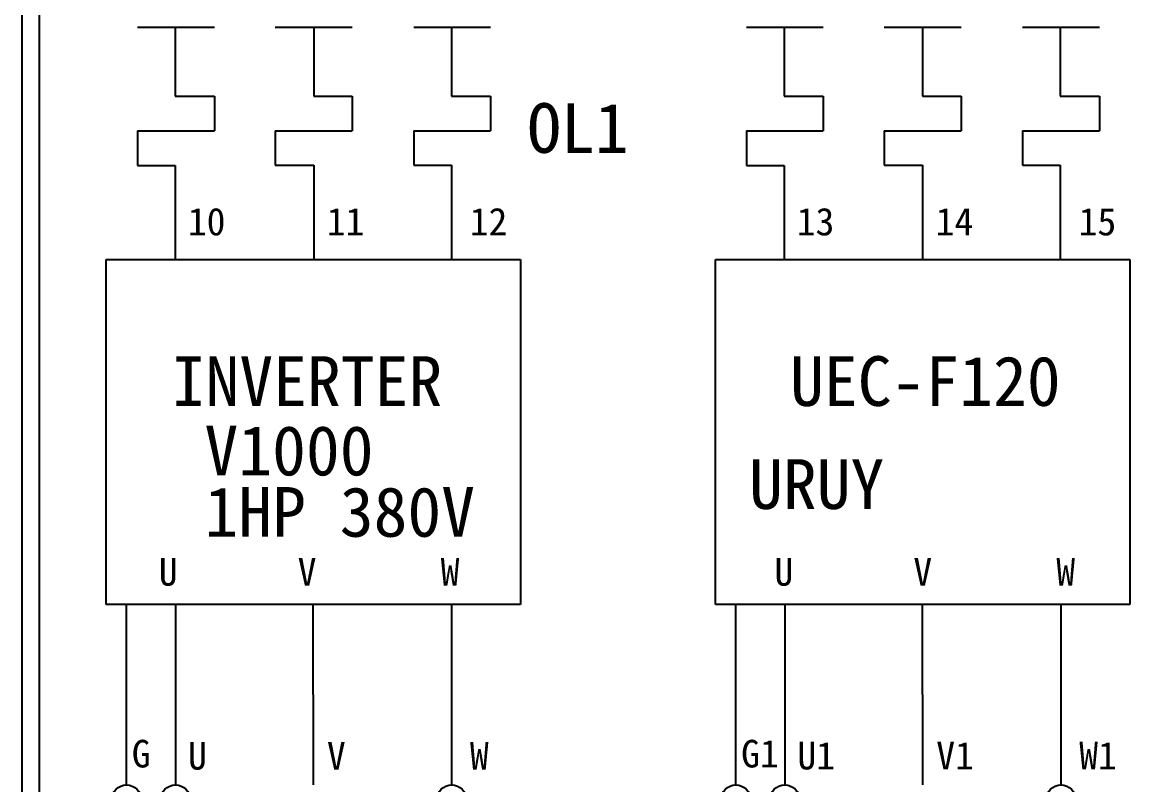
# Model space of a CAD drawing. Extents: x 10 to 297, y 3 to 207.
# Drawn here: x 10 to 90.2, y 57.4 to 112.6 of the extents above; entities that cross this region are included whole.
import ezdxf

# ---------------------------------------------------------------- set-up
doc = ezdxf.new("R2010")
doc.units = 0
doc.layers.get('0').update_dxf_attribs({"linetype": 'CONTINUOUS'})
doc.layers.add('圖框層', color=7, linetype='CONTINUOUS')
doc.layers.add('標尺寸層', color=3, linetype='CONTINUOUS')
doc.styles.add('STSL', font='kaiu.ttf')

msp = doc.modelspace()

# ---------------------------------------------------------------- linework, layer by layer
for p, q in [((41.08, 112.245), (41.081, 107.252)), ((85.164, 112.245), (85.166, 107.252)), ((41.093, 70.429), (41.098, 57.361)), ((85.211, 70.429), (85.215, 57.361))]:
    msp.add_line(p, q)
for centre in [(17.557, 56.29), (21.098, 56.29), (41.098, 56.29), (61.675, 56.29), (65.215, 56.29), (85.215, 56.29)]:
    msp.add_circle(centre, 1.071)
at = {"layer": '圖框層', "color": 7}
for p, q in [((10, 3), (10, 206.969)), ((11.25, 4.25), (11.25, 205.719))]:
    msp.add_line(p, q, dxfattribs=at)
at = {"layer": '標尺寸層', "color": 7}
for p, q in [((18.351, 112.245), (23.919, 112.245)), ((21.08, 112.245), (21.081, 107.245)), ((28.327, 112.248), (33.895, 112.248)), ((31.112, 112.248), (31.114, 107.248)), ((38.351, 112.245), (43.919, 112.245)), ((62.436, 112.245), (68.003, 112.245)), ((65.164, 112.245), (65.166, 107.245)), ((72.411, 112.248), (77.979, 112.248)), ((75.197, 112.248), (75.198, 107.248)), ((82.436, 112.245), (88.003, 112.245)), ((21.081, 107.245), (23.919, 107.245)), ((23.919, 107.245), (23.919, 104.745)), ((31.114, 107.248), (33.895, 107.248)), ((33.895, 107.248), (33.895, 104.748)), ((41.081, 107.252), (43.919, 107.252)), ((43.919, 107.252), (43.919, 104.752)), ((65.166, 107.245), (68.003, 107.245)), ((68.003, 107.245), (68.003, 104.745)), ((75.198, 107.248), (77.979, 107.248)), ((77.979, 107.248), (77.979, 104.748)), ((85.166, 107.252), (88.003, 107.252)), ((88.003, 107.252), (88.003, 104.752)), ((18.351, 104.745), (23.919, 104.745)), ((18.351, 104.745), (18.351, 102.245)), ((28.327, 104.748), (33.895, 104.748)), ((28.327, 104.748), (28.327, 102.248)), ((38.351, 104.752), (43.919, 104.752)), ((38.351, 104.752), (38.351, 102.252)), ((62.436, 104.745), (68.003, 104.745)), ((62.436, 104.745), (62.436, 102.245)), ((72.411, 104.748), (77.979, 104.748)), ((72.411, 104.748), (72.411, 102.248)), ((82.436, 104.752), (88.003, 104.752)), ((82.436, 104.752), (82.436, 102.252)), ((18.351, 102.245), (21.083, 102.245)), ((21.083, 102.245), (21.086, 95.424)), ((28.327, 102.248), (31.116, 102.248)), ((31.116, 102.248), (31.121, 95.427)), ((38.351, 102.252), (41.083, 102.252)), ((41.083, 102.252), (41.088, 95.431)), ((62.436, 102.245), (65.167, 102.245)), ((65.167, 102.245), (65.167, 95.422)), ((72.411, 102.248), (75.2, 102.248)), ((75.2, 102.248), (75.2, 95.422)), ((82.436, 102.252), (85.167, 102.252)), ((85.167, 102.252), (85.167, 95.422)), ((16.092, 95.422), (41.083, 95.431)), ((16.092, 70.422), (16.092, 95.422)), ((41.083, 95.431), (46.083, 95.431)), ((46.083, 95.431), (46.083, 70.431)), ((60.209, 70.422), (60.209, 95.422)), ((60.209, 95.422), (90.201, 95.422)), ((90.201, 95.431), (90.201, 70.431)), ((21.092, 70.422), (16.092, 70.422)), ((17.557, 57.361), (17.557, 70.422)), ((46.083, 70.431), (21.092, 70.422)), ((21.093, 70.422), (21.098, 57.361)), ((31.083, 57.357), (31.078, 70.426)), ((65.209, 70.422), (60.209, 70.422)), ((61.675, 57.361), (61.675, 70.422)), ((90.201, 70.431), (65.209, 70.422)), ((65.211, 70.422), (65.215, 57.361)), ((75.201, 57.357), (75.196, 70.426))]:
    msp.add_line(p, q, dxfattribs=at)

# ---------------------------------------------------------------- texts
at = {"layer": '圖框層', "color": 4, "style": 'STSL'}
for s, height, p in [('OL1', 3.6, (46.571, 103.149)), ('10', 2, (21.999, 97.171)), ('11', 2, (32.055, 97.171)), ('12', 2, (42.407, 97.171)), ('13', 2, (66.083, 97.171)), ('14', 2, (76.14, 97.171)), ('15', 2, (86.492, 97.171)), ('INVERTER', 3.6, (20.828, 84.815)), ('UEC-F120', 3.6, (65.598, 84.815)), ('V1000', 3.6, (23.199, 79.781)), ('URUY', 3.6, (62.628, 77.355)), ('1HP 380V', 3.6, (23.199, 75.338)), ('U', 2, (19.893, 71.792)), ('V', 2, (29.949, 71.792)), ('W', 2, (40.301, 71.792)), ('U', 2, (64.47, 71.792)), ('V', 2, (74.526, 71.792)), ('W', 2, (84.878, 71.792)), ('G', 2, (17.938, 58.621)), ('U', 2, (22.012, 58.468)), ('V', 2, (32.068, 58.468)), ('W', 2, (42.42, 58.468)), ('G1', 2, (62.056, 58.621)), ('U1', 2, (66.13, 58.479)), ('V1', 2, (76.186, 58.479)), ('W1', 2, (86.538, 58.479))]:
    msp.add_text(s, height=height, dxfattribs=at).set_placement(p)

doc.saveas('drawing.dxf')
